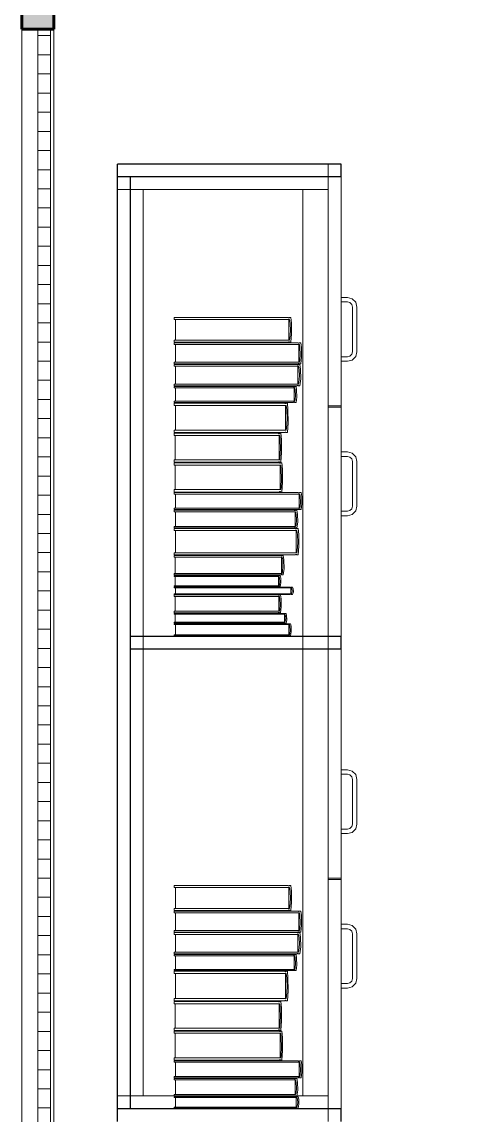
# Model space of a CAD drawing. Header units: inches. Extents: x -19 to 5698, y -728 to 92.
# Drawn here: x 394.27 to 394.958, y 12.649 to 14.362 of the extents above; entities that cross this region are included whole.
import ezdxf

# ---------------------------------------------------------------- set-up
doc = ezdxf.new("R2010")
doc.units = ezdxf.units.IN
doc.header["$MEASUREMENT"] = 0
doc.set_wipeout_variables(frame=1)
doc.linetypes.add('Wipeout_Contour', pattern=[1, 0, -1])
for name, color, linetype in [('02 _ ARQ _ ZON _ Espacio.3D', 7, 'Continuous'), ('Acabado - Muros', 7, 'Continuous'), ('Interior - Mobiliario', 7, 'Continuous')]:
    doc.layers.add(name, color=color, linetype=linetype)

msp = doc.modelspace()

# ---------------------------------------------------------------- linework, layer by layer
at = {"layer": '02 _ ARQ _ ZON _ Espacio.3D', "color": 254, "linetype": 'Continuous', "lineweight": 0, "flags": 128}
msp.add_lwpolyline([(400.07, 7.3509), (400.0701, 8.1), (400.295, 8.1), (400.295, 16.5), (400.0701, 16.5), (400.07, 17.35), (394.17, 17.3498), (394.17, 16.9001), (393.5701, 16.9), (393.57, 16.2999), (393.12, 16.2999), (393.12, 15.4), (394.32, 15.4), (394.3201, 7.7), (396.8257, 7.7), (396.8257, 7.35)], close=True, dxfattribs=at)
at = {"layer": 'Interior - Mobiliario', "color": 175, "linetype": 'Continuous', "lineweight": 13}
for p, q in [((394.44, 14.1188), (394.75, 14.1188)), ((394.44, 12.6588), (394.44, 14.1188)), ((394.75, 14.1188), (394.75, 12.6588)), ((394.46, 14.0988), (394.71, 14.0988)), ((394.71, 14.0988), (394.75, 14.0988)), ((394.78, 13.9298), (394.77, 13.9298)), ((394.77, 13.9298), (394.77, 13.9228)), ((394.7875, 13.9278), (394.78, 13.9298)), ((394.793, 13.9223), (394.7875, 13.9278)), ((394.77, 13.9228), (394.78, 13.9228)), ((394.78, 13.9228), (394.784, 13.9217)), ((394.784, 13.9217), (394.787, 13.9188)), ((394.787, 13.9188), (394.788, 13.9148)), ((394.788, 13.9148), (394.788, 13.8448)), ((394.795, 13.9148), (394.793, 13.9223)), ((394.795, 13.8448), (394.795, 13.9148)), ((394.5087, 13.8954), (394.5087, 13.8985)), ((394.5087, 13.8985), (394.6872, 13.8985)), ((394.6894, 13.8954), (394.5087, 13.8954)), ((394.5105, 13.8628), (394.5105, 13.8954)), ((394.6872, 13.8985), (394.6874, 13.8983)), ((394.6874, 13.8983), (394.6876, 13.8981)), ((394.6876, 13.8981), (394.6879, 13.8979)), ((394.6879, 13.8979), (394.6881, 13.8979)), ((394.6881, 13.8979), (394.6884, 13.8979)), ((394.6884, 13.8979), (394.6887, 13.898)), ((394.6885, 13.8954), (394.6885, 13.8628)), ((394.6887, 13.898), (394.6889, 13.8981)), ((394.6889, 13.8981), (394.6891, 13.8984)), ((394.6891, 13.8984), (394.6892, 13.8985)), ((394.6892, 13.8985), (394.6912, 13.8985)), ((394.6902, 13.8896), (394.6894, 13.8954)), ((394.6912, 13.8985), (394.6922, 13.89)), ((394.6899, 13.8657), (394.6907, 13.8776)), ((394.6907, 13.8776), (394.6902, 13.8896)), ((394.6922, 13.89), (394.6924, 13.8726)), ((394.5087, 13.8596), (394.5087, 13.8628)), ((394.5087, 13.8628), (394.6894, 13.8628)), ((394.6872, 13.8596), (394.5087, 13.8596)), ((394.5087, 13.856), (394.5087, 13.8586)), ((394.5087, 13.8586), (394.7025, 13.8586)), ((394.6873, 13.8598), (394.6872, 13.8596)), ((394.6875, 13.86), (394.6873, 13.8598)), ((394.6878, 13.8602), (394.6875, 13.86)), ((394.6881, 13.8603), (394.6878, 13.8602)), ((394.6883, 13.8603), (394.6881, 13.8603)), ((394.6886, 13.8602), (394.6883, 13.8603)), ((394.6889, 13.8601), (394.6886, 13.8602)), ((394.6891, 13.8599), (394.6889, 13.8601)), ((394.6892, 13.8596), (394.6891, 13.8599)), ((394.6912, 13.8596), (394.6892, 13.8596)), ((394.6894, 13.8628), (394.6899, 13.8657)), ((394.6924, 13.8726), (394.6912, 13.8596)), ((394.7025, 13.8586), (394.7026, 13.8585)), ((394.7026, 13.8585), (394.7029, 13.8583)), ((394.7029, 13.8583), (394.7032, 13.8582)), ((394.7032, 13.8582), (394.7034, 13.8581)), ((394.7034, 13.8581), (394.7037, 13.8581)), ((394.7037, 13.8581), (394.704, 13.8582)), ((394.704, 13.8582), (394.7043, 13.8583)), ((394.7043, 13.8583), (394.7045, 13.8585)), ((394.7045, 13.8585), (394.7047, 13.8586)), ((394.7047, 13.8586), (394.7068, 13.8586)), ((394.7068, 13.8586), (394.7079, 13.8514)), ((394.7048, 13.856), (394.5087, 13.856)), ((394.5107, 13.8284), (394.5107, 13.856)), ((394.7038, 13.856), (394.7038, 13.8284)), ((394.7057, 13.8511), (394.7048, 13.856)), ((394.7054, 13.8309), (394.7062, 13.841)), ((394.7062, 13.841), (394.7057, 13.8511)), ((394.7079, 13.8514), (394.7081, 13.8367)), ((394.787, 13.8408), (394.784, 13.8379)), ((394.788, 13.8448), (394.787, 13.8408)), ((394.793, 13.8373), (394.795, 13.8448)), ((394.5087, 13.8258), (394.5087, 13.8284)), ((394.5087, 13.8284), (394.7048, 13.8284)), ((394.7025, 13.8258), (394.5087, 13.8258)), ((394.5087, 13.8221), (394.5087, 13.8248)), ((394.5087, 13.8248), (394.7012, 13.8248)), ((394.7012, 13.8248), (394.7013, 13.8246)), ((394.7013, 13.8246), (394.7016, 13.8244)), ((394.7016, 13.8244), (394.7019, 13.8243)), ((394.7019, 13.8243), (394.7022, 13.8242)), ((394.7022, 13.8242), (394.7024, 13.8242)), ((394.7024, 13.8242), (394.7027, 13.8243)), ((394.7026, 13.8259), (394.7025, 13.8258)), ((394.7028, 13.8261), (394.7026, 13.8259)), ((394.7027, 13.8243), (394.703, 13.8244)), ((394.7031, 13.8262), (394.7028, 13.8261)), ((394.703, 13.8244), (394.7032, 13.8247)), ((394.7034, 13.8263), (394.7031, 13.8262)), ((394.7032, 13.8247), (394.7034, 13.8248)), ((394.7037, 13.8263), (394.7034, 13.8263)), ((394.7034, 13.8248), (394.7055, 13.8248)), ((394.704, 13.8263), (394.7037, 13.8263)), ((394.7042, 13.8261), (394.704, 13.8263)), ((394.7045, 13.826), (394.7042, 13.8261)), ((394.7047, 13.8258), (394.7045, 13.826)), ((394.7068, 13.8258), (394.7047, 13.8258)), ((394.7048, 13.8284), (394.7054, 13.8309)), ((394.7055, 13.8248), (394.7066, 13.8175)), ((394.7081, 13.8367), (394.7068, 13.8258)), ((394.78, 13.8368), (394.77, 13.8368)), ((394.77, 13.8368), (394.77, 13.8298)), ((394.77, 13.8298), (394.78, 13.8298)), ((394.784, 13.8379), (394.78, 13.8368)), ((394.78, 13.8298), (394.7875, 13.8318)), ((394.7875, 13.8318), (394.793, 13.8373)), ((394.7035, 13.8221), (394.5087, 13.8221)), ((394.5107, 13.7941), (394.5107, 13.8221)), ((394.7025, 13.8221), (394.7025, 13.7941)), ((394.7044, 13.8171), (394.7035, 13.8221)), ((394.7041, 13.7966), (394.7049, 13.8068)), ((394.7049, 13.8068), (394.7044, 13.8171)), ((394.7066, 13.8175), (394.7068, 13.8025)), ((394.5087, 13.7914), (394.5087, 13.7941)), ((394.5087, 13.7941), (394.7035, 13.7941)), ((394.7012, 13.7914), (394.5087, 13.7914)), ((394.5087, 13.7884), (394.5087, 13.7904)), ((394.5087, 13.7904), (394.6953, 13.7904)), ((394.6975, 13.7884), (394.5087, 13.7884)), ((394.5106, 13.7673), (394.5106, 13.7884)), ((394.6953, 13.7904), (394.6954, 13.7903)), ((394.6954, 13.7903), (394.6957, 13.7901)), ((394.6957, 13.7901), (394.6959, 13.79)), ((394.6959, 13.79), (394.6962, 13.79)), ((394.6962, 13.79), (394.6965, 13.79)), ((394.6965, 13.79), (394.6968, 13.79)), ((394.6966, 13.7884), (394.6966, 13.7673)), ((394.6968, 13.79), (394.697, 13.7901)), ((394.697, 13.7901), (394.6973, 13.7903)), ((394.6973, 13.7903), (394.6974, 13.7904)), ((394.6974, 13.7904), (394.6995, 13.7904)), ((394.6984, 13.7846), (394.6975, 13.7884)), ((394.6995, 13.7904), (394.7005, 13.7849)), ((394.7013, 13.7915), (394.7012, 13.7914)), ((394.7015, 13.7917), (394.7013, 13.7915)), ((394.7018, 13.7919), (394.7015, 13.7917)), ((394.7021, 13.7919), (394.7018, 13.7919)), ((394.7024, 13.7919), (394.7021, 13.7919)), ((394.7027, 13.7919), (394.7024, 13.7919)), ((394.7029, 13.7918), (394.7027, 13.7919)), ((394.7032, 13.7916), (394.7029, 13.7918)), ((394.7034, 13.7914), (394.7032, 13.7916)), ((394.7055, 13.7914), (394.7034, 13.7914)), ((394.7035, 13.7941), (394.7041, 13.7966)), ((394.7068, 13.8025), (394.7055, 13.7914)), ((394.6981, 13.7692), (394.6989, 13.7769)), ((394.6989, 13.7769), (394.6984, 13.7846)), ((394.7007, 13.7737), (394.6995, 13.7653)), ((394.7005, 13.7849), (394.7007, 13.7737)), ((394.5087, 13.7653), (394.5087, 13.7673)), ((394.5087, 13.7673), (394.6975, 13.7673)), ((394.6953, 13.7653), (394.5087, 13.7653)), ((394.5087, 13.7606), (394.5087, 13.7643)), ((394.5087, 13.7643), (394.682, 13.7643)), ((394.6841, 13.7606), (394.5087, 13.7606)), ((394.5105, 13.7217), (394.5105, 13.7606)), ((394.682, 13.7643), (394.6821, 13.7641)), ((394.6821, 13.7641), (394.6824, 13.7638)), ((394.6824, 13.7638), (394.6826, 13.7636)), ((394.6826, 13.7636), (394.6829, 13.7636)), ((394.6829, 13.7636), (394.6831, 13.7636)), ((394.6831, 13.7636), (394.6834, 13.7637)), ((394.6832, 13.7606), (394.6832, 13.7217)), ((394.6834, 13.7637), (394.6836, 13.7639)), ((394.6836, 13.7639), (394.6839, 13.7641)), ((394.6839, 13.7641), (394.684, 13.7643)), ((394.684, 13.7643), (394.6859, 13.7643)), ((394.6849, 13.7537), (394.6841, 13.7606)), ((394.6859, 13.7643), (394.6869, 13.7542)), ((394.6869, 13.7542), (394.6871, 13.7335)), ((394.6954, 13.7654), (394.6953, 13.7653)), ((394.6956, 13.7656), (394.6954, 13.7654)), ((394.6959, 13.7657), (394.6956, 13.7656)), ((394.6961, 13.7657), (394.6959, 13.7657)), ((394.6964, 13.7657), (394.6961, 13.7657)), ((394.6967, 13.7657), (394.6964, 13.7657)), ((394.697, 13.7656), (394.6967, 13.7657)), ((394.6972, 13.7655), (394.697, 13.7656)), ((394.6974, 13.7653), (394.6972, 13.7655)), ((394.6995, 13.7653), (394.6974, 13.7653)), ((394.6975, 13.7673), (394.6981, 13.7692)), ((394.77, 13.7598), (394.75, 13.7598)), ((394.77, 13.7578), (394.75, 13.7578)), ((394.6846, 13.7252), (394.6854, 13.7394)), ((394.6854, 13.7394), (394.6849, 13.7537)), ((394.5087, 13.718), (394.5087, 13.7217)), ((394.5087, 13.7217), (394.6841, 13.7217)), ((394.6841, 13.7217), (394.6846, 13.7252)), ((394.6871, 13.7335), (394.6859, 13.718)), ((394.682, 13.718), (394.5087, 13.718)), ((394.5087, 13.7134), (394.5087, 13.717)), ((394.5087, 13.717), (394.672, 13.717)), ((394.6739, 13.7134), (394.5087, 13.7134)), ((394.5104, 13.6754), (394.5104, 13.7134)), ((394.672, 13.717), (394.6721, 13.7168)), ((394.6721, 13.7168), (394.6723, 13.7165)), ((394.6723, 13.7165), (394.6725, 13.7163)), ((394.6725, 13.7163), (394.6728, 13.7163)), ((394.6728, 13.7163), (394.673, 13.7163)), ((394.673, 13.7163), (394.6733, 13.7164)), ((394.6731, 13.7134), (394.6731, 13.6754)), ((394.6733, 13.7164), (394.6735, 13.7166)), ((394.6735, 13.7166), (394.6737, 13.7168)), ((394.6737, 13.7168), (394.6738, 13.717)), ((394.6738, 13.717), (394.6756, 13.717)), ((394.6747, 13.7066), (394.6739, 13.7134)), ((394.6751, 13.6927), (394.6747, 13.7066)), ((394.6756, 13.717), (394.6765, 13.7071)), ((394.6765, 13.7071), (394.6767, 13.6868)), ((394.6821, 13.7182), (394.682, 13.718)), ((394.6823, 13.7185), (394.6821, 13.7182)), ((394.6826, 13.7187), (394.6823, 13.7185)), ((394.6828, 13.7188), (394.6826, 13.7187)), ((394.6831, 13.7188), (394.6828, 13.7188)), ((394.6833, 13.7187), (394.6831, 13.7188)), ((394.6836, 13.7185), (394.6833, 13.7187)), ((394.6838, 13.7183), (394.6836, 13.7185)), ((394.684, 13.718), (394.6838, 13.7183)), ((394.6859, 13.718), (394.684, 13.718)), ((394.6744, 13.6788), (394.6751, 13.6927)), ((394.6767, 13.6868), (394.6756, 13.6717)), ((394.77, 13.6878), (394.78, 13.6878)), ((394.77, 13.6808), (394.77, 13.6878)), ((394.78, 13.6878), (394.7875, 13.6858)), ((394.7875, 13.6858), (394.793, 13.6803)), ((394.5087, 13.6717), (394.5087, 13.6754)), ((394.5087, 13.6754), (394.6739, 13.6754)), ((394.672, 13.6717), (394.5087, 13.6717)), ((394.5087, 13.6671), (394.5087, 13.6707)), ((394.5087, 13.6707), (394.6735, 13.6707)), ((394.6723, 13.6722), (394.672, 13.6719)), ((394.672, 13.6719), (394.672, 13.6717)), ((394.6725, 13.6724), (394.6723, 13.6722)), ((394.6727, 13.6725), (394.6725, 13.6724)), ((394.673, 13.6725), (394.6727, 13.6725)), ((394.6732, 13.6724), (394.673, 13.6725)), ((394.6734, 13.6722), (394.6732, 13.6724)), ((394.6737, 13.672), (394.6734, 13.6722)), ((394.6735, 13.6707), (394.6736, 13.6705)), ((394.6736, 13.6705), (394.6738, 13.6702)), ((394.6738, 13.6717), (394.6737, 13.672)), ((394.6756, 13.6717), (394.6738, 13.6717)), ((394.6738, 13.6702), (394.6741, 13.6701)), ((394.6739, 13.6754), (394.6744, 13.6788)), ((394.6741, 13.6701), (394.6743, 13.67)), ((394.6743, 13.67), (394.6746, 13.67)), ((394.6746, 13.67), (394.6748, 13.6701)), ((394.6748, 13.6701), (394.675, 13.6703)), ((394.675, 13.6703), (394.6753, 13.6706)), ((394.6753, 13.6706), (394.6754, 13.6707)), ((394.6754, 13.6707), (394.6772, 13.6707)), ((394.6772, 13.6707), (394.6781, 13.6607)), ((394.78, 13.6808), (394.77, 13.6808)), ((394.784, 13.6797), (394.78, 13.6808)), ((394.787, 13.6768), (394.784, 13.6797)), ((394.788, 13.6728), (394.787, 13.6768)), ((394.788, 13.6028), (394.788, 13.6728)), ((394.793, 13.6803), (394.795, 13.6728)), ((394.795, 13.6728), (394.795, 13.6028)), ((394.6755, 13.6671), (394.5087, 13.6671)), ((394.5104, 13.6287), (394.5104, 13.6671)), ((394.6747, 13.6671), (394.6747, 13.6287)), ((394.6763, 13.6602), (394.6755, 13.6671)), ((394.6767, 13.6462), (394.6763, 13.6602)), ((394.6781, 13.6607), (394.6783, 13.6403)), ((394.676, 13.6321), (394.6767, 13.6462)), ((394.6783, 13.6403), (394.6772, 13.625)), ((394.5087, 13.625), (394.5087, 13.6287)), ((394.5087, 13.6287), (394.6755, 13.6287)), ((394.6735, 13.625), (394.5087, 13.625)), ((394.5087, 13.6219), (394.5087, 13.624)), ((394.5087, 13.624), (394.7029, 13.624)), ((394.7053, 13.6219), (394.5087, 13.6219)), ((394.5107, 13.5996), (394.5107, 13.6219)), ((394.6736, 13.6252), (394.6735, 13.625)), ((394.6738, 13.6255), (394.6736, 13.6252)), ((394.674, 13.6257), (394.6738, 13.6255)), ((394.6743, 13.6258), (394.674, 13.6257)), ((394.6745, 13.6258), (394.6743, 13.6258)), ((394.6748, 13.6257), (394.6745, 13.6258)), ((394.675, 13.6255), (394.6748, 13.6257)), ((394.6752, 13.6253), (394.675, 13.6255)), ((394.6754, 13.625), (394.6752, 13.6253)), ((394.6772, 13.625), (394.6754, 13.625)), ((394.6755, 13.6287), (394.676, 13.6321)), ((394.7029, 13.624), (394.7031, 13.6239)), ((394.7031, 13.6239), (394.7033, 13.6237)), ((394.7033, 13.6237), (394.7036, 13.6236)), ((394.7036, 13.6236), (394.7039, 13.6236)), ((394.7039, 13.6236), (394.7042, 13.6236)), ((394.7042, 13.6236), (394.7045, 13.6236)), ((394.7043, 13.6219), (394.7043, 13.5996)), ((394.7045, 13.6236), (394.7047, 13.6237)), ((394.7047, 13.6237), (394.705, 13.6239)), ((394.705, 13.6239), (394.7051, 13.624)), ((394.7051, 13.624), (394.7073, 13.624)), ((394.7062, 13.6179), (394.7053, 13.6219)), ((394.7067, 13.6097), (394.7062, 13.6179)), ((394.7073, 13.624), (394.7084, 13.6182)), ((394.7084, 13.6182), (394.7086, 13.6063)), ((394.5087, 13.5974), (394.5087, 13.5996)), ((394.5087, 13.5996), (394.7053, 13.5996)), ((394.7053, 13.5996), (394.7059, 13.6016)), ((394.7059, 13.6016), (394.7067, 13.6097)), ((394.7086, 13.6063), (394.7073, 13.5974)), ((394.787, 13.5988), (394.788, 13.6028)), ((394.795, 13.6028), (394.793, 13.5953)), ((394.7029, 13.5974), (394.5087, 13.5974)), ((394.5087, 13.5942), (394.5087, 13.5964)), ((394.5087, 13.5964), (394.6966, 13.5964)), ((394.6989, 13.5942), (394.5087, 13.5942)), ((394.5106, 13.571), (394.5106, 13.5942)), ((394.6966, 13.5964), (394.6968, 13.5963)), ((394.6968, 13.5963), (394.697, 13.5961)), ((394.697, 13.5961), (394.6973, 13.596)), ((394.6973, 13.596), (394.6976, 13.596)), ((394.6976, 13.596), (394.6979, 13.596)), ((394.6979, 13.596), (394.6981, 13.596)), ((394.698, 13.5942), (394.698, 13.571)), ((394.6981, 13.596), (394.6984, 13.5962)), ((394.6984, 13.5962), (394.6987, 13.5963)), ((394.6987, 13.5963), (394.6988, 13.5964)), ((394.6988, 13.5964), (394.7009, 13.5964)), ((394.6998, 13.5901), (394.6989, 13.5942)), ((394.7003, 13.5816), (394.6998, 13.5901)), ((394.7009, 13.5964), (394.7019, 13.5904)), ((394.7019, 13.5904), (394.7021, 13.578)), ((394.703, 13.5975), (394.7029, 13.5974)), ((394.7033, 13.5977), (394.703, 13.5975)), ((394.7035, 13.5978), (394.7033, 13.5977)), ((394.7038, 13.5979), (394.7035, 13.5978)), ((394.7041, 13.5979), (394.7038, 13.5979)), ((394.7044, 13.5978), (394.7041, 13.5979)), ((394.7047, 13.5977), (394.7044, 13.5978)), ((394.7049, 13.5976), (394.7047, 13.5977)), ((394.7051, 13.5974), (394.7049, 13.5976)), ((394.7073, 13.5974), (394.7051, 13.5974)), ((394.77, 13.5948), (394.78, 13.5948)), ((394.77, 13.5878), (394.77, 13.5948)), ((394.78, 13.5878), (394.77, 13.5878)), ((394.78, 13.5948), (394.784, 13.5959)), ((394.7875, 13.5898), (394.78, 13.5878)), ((394.784, 13.5959), (394.787, 13.5988)), ((394.793, 13.5953), (394.7875, 13.5898)), ((394.5087, 13.5688), (394.5087, 13.571)), ((394.5087, 13.571), (394.6989, 13.571)), ((394.6966, 13.5688), (394.5087, 13.5688)), ((394.5087, 13.5645), (394.5087, 13.5678)), ((394.5087, 13.5678), (394.6984, 13.5678)), ((394.6967, 13.5689), (394.6966, 13.5688)), ((394.697, 13.569), (394.6967, 13.5689)), ((394.6972, 13.5692), (394.697, 13.569)), ((394.6975, 13.5692), (394.6972, 13.5692)), ((394.6978, 13.5692), (394.6975, 13.5692)), ((394.6981, 13.5692), (394.6978, 13.5692)), ((394.6984, 13.5691), (394.6981, 13.5692)), ((394.6986, 13.5689), (394.6984, 13.5691)), ((394.6984, 13.5678), (394.6986, 13.5675)), ((394.6988, 13.5688), (394.6986, 13.5689)), ((394.6986, 13.5675), (394.6988, 13.5673)), ((394.7009, 13.5688), (394.6988, 13.5688)), ((394.6988, 13.5673), (394.6991, 13.5672)), ((394.6989, 13.571), (394.6995, 13.5731)), ((394.6991, 13.5672), (394.6994, 13.5671)), ((394.6994, 13.5671), (394.6997, 13.5671)), ((394.6995, 13.5731), (394.7003, 13.5816)), ((394.6997, 13.5671), (394.7, 13.5672)), ((394.7, 13.5672), (394.7002, 13.5674)), ((394.7002, 13.5674), (394.7005, 13.5676)), ((394.7005, 13.5676), (394.7006, 13.5678)), ((394.7006, 13.5678), (394.7027, 13.5678)), ((394.7021, 13.578), (394.7009, 13.5688)), ((394.7027, 13.5678), (394.7038, 13.5587)), ((394.7008, 13.5645), (394.5087, 13.5645)), ((394.5106, 13.5299), (394.5106, 13.5645)), ((394.6998, 13.5645), (394.6998, 13.5299)), ((394.7016, 13.5583), (394.7008, 13.5645)), ((394.7021, 13.5457), (394.7016, 13.5583)), ((394.7038, 13.5587), (394.704, 13.5403)), ((394.7008, 13.5299), (394.7013, 13.533)), ((394.7013, 13.533), (394.7021, 13.5457)), ((394.704, 13.5403), (394.7027, 13.5266)), ((394.5087, 13.5266), (394.5087, 13.5299)), ((394.5087, 13.5299), (394.7008, 13.5299)), ((394.6984, 13.5266), (394.5087, 13.5266)), ((394.5087, 13.5232), (394.5087, 13.5256)), ((394.5087, 13.5256), (394.6758, 13.5256)), ((394.6779, 13.5232), (394.5087, 13.5232)), ((394.5104, 13.4976), (394.5104, 13.5232)), ((394.6758, 13.5256), (394.676, 13.5255)), ((394.676, 13.5255), (394.6762, 13.5253)), ((394.6762, 13.5253), (394.6764, 13.5252)), ((394.6764, 13.5252), (394.6767, 13.5251)), ((394.6767, 13.5251), (394.6769, 13.5251)), ((394.6769, 13.5251), (394.6772, 13.5252)), ((394.677, 13.5232), (394.677, 13.4976)), ((394.6772, 13.5252), (394.6774, 13.5253)), ((394.6774, 13.5253), (394.6776, 13.5255)), ((394.6776, 13.5255), (394.6777, 13.5256)), ((394.6777, 13.5256), (394.6796, 13.5256)), ((394.6787, 13.5186), (394.6779, 13.5232)), ((394.6791, 13.5092), (394.6787, 13.5186)), ((394.6796, 13.5256), (394.6805, 13.5189)), ((394.6805, 13.5189), (394.6807, 13.5053)), ((394.6985, 13.5268), (394.6984, 13.5266)), ((394.6988, 13.527), (394.6985, 13.5268)), ((394.6991, 13.5272), (394.6988, 13.527)), ((394.6993, 13.5273), (394.6991, 13.5272)), ((394.6996, 13.5273), (394.6993, 13.5273)), ((394.6999, 13.5272), (394.6996, 13.5273)), ((394.7002, 13.5271), (394.6999, 13.5272)), ((394.7004, 13.5269), (394.7002, 13.5271)), ((394.7006, 13.5266), (394.7004, 13.5269)), ((394.7027, 13.5266), (394.7006, 13.5266)), ((394.5087, 13.4951), (394.5087, 13.4976)), ((394.5087, 13.4976), (394.6779, 13.4976)), ((394.6779, 13.4976), (394.6784, 13.4999)), ((394.6784, 13.4999), (394.6791, 13.5092)), ((394.6807, 13.5053), (394.6796, 13.4951)), ((394.6758, 13.4951), (394.5087, 13.4951)), ((394.5087, 13.4927), (394.5087, 13.4941)), ((394.5087, 13.4941), (394.6711, 13.4941)), ((394.6731, 13.4927), (394.5087, 13.4927)), ((394.5104, 13.4782), (394.5104, 13.4927)), ((394.6711, 13.4941), (394.6712, 13.494)), ((394.6712, 13.494), (394.6714, 13.4939)), ((394.6714, 13.4939), (394.6717, 13.4939)), ((394.6717, 13.4939), (394.6719, 13.4938)), ((394.6719, 13.4938), (394.6721, 13.4938)), ((394.6721, 13.4938), (394.6724, 13.4939)), ((394.6722, 13.4927), (394.6722, 13.4782)), ((394.6724, 13.4939), (394.6726, 13.4939)), ((394.6726, 13.4939), (394.6728, 13.4941)), ((394.6728, 13.4941), (394.6729, 13.4941)), ((394.6729, 13.4941), (394.6747, 13.4941)), ((394.6738, 13.4901), (394.6731, 13.4927)), ((394.6735, 13.4795), (394.6742, 13.4848)), ((394.6742, 13.4848), (394.6738, 13.4901)), ((394.6747, 13.4941), (394.6756, 13.4903)), ((394.6758, 13.4826), (394.6747, 13.4768)), ((394.6756, 13.4903), (394.6758, 13.4826)), ((394.6759, 13.4952), (394.6758, 13.4951)), ((394.6761, 13.4954), (394.6759, 13.4952)), ((394.6764, 13.4956), (394.6761, 13.4954)), ((394.6766, 13.4956), (394.6764, 13.4956)), ((394.6769, 13.4956), (394.6766, 13.4956)), ((394.6771, 13.4956), (394.6769, 13.4956)), ((394.6774, 13.4955), (394.6771, 13.4956)), ((394.6776, 13.4953), (394.6774, 13.4955)), ((394.6777, 13.4951), (394.6776, 13.4953)), ((394.6796, 13.4951), (394.6777, 13.4951)), ((394.5087, 13.4768), (394.5087, 13.4782)), ((394.5087, 13.4782), (394.6731, 13.4782)), ((394.6711, 13.4768), (394.5087, 13.4768)), ((394.5087, 13.4749), (394.5087, 13.4758)), ((394.5087, 13.4758), (394.69, 13.4758)), ((394.6922, 13.4749), (394.5087, 13.4749)), ((394.5087, 13.4647), (394.5087, 13.4656)), ((394.5087, 13.4656), (394.6922, 13.4656)), ((394.69, 13.4647), (394.5087, 13.4647)), ((394.5087, 13.4615), (394.5087, 13.4637)), ((394.5087, 13.4637), (394.6715, 13.4637)), ((394.5105, 13.4656), (394.5105, 13.4749)), ((394.6712, 13.4768), (394.6711, 13.4768)), ((394.6714, 13.4769), (394.6712, 13.4768)), ((394.6716, 13.477), (394.6714, 13.4769)), ((394.6715, 13.4637), (394.6717, 13.4636)), ((394.6718, 13.477), (394.6716, 13.477)), ((394.6717, 13.4636), (394.6719, 13.4634)), ((394.6721, 13.4771), (394.6718, 13.477)), ((394.6719, 13.4634), (394.6721, 13.4633)), ((394.6723, 13.477), (394.6721, 13.4771)), ((394.6721, 13.4633), (394.6723, 13.4633)), ((394.6726, 13.477), (394.6723, 13.477)), ((394.6723, 13.4633), (394.6726, 13.4633)), ((394.6728, 13.4769), (394.6726, 13.477)), ((394.6726, 13.4633), (394.6728, 13.4634)), ((394.6729, 13.4768), (394.6728, 13.4769)), ((394.6728, 13.4634), (394.6731, 13.4635)), ((394.6747, 13.4768), (394.6729, 13.4768)), ((394.6731, 13.4782), (394.6735, 13.4795)), ((394.6731, 13.4635), (394.6733, 13.4636)), ((394.6733, 13.4636), (394.6734, 13.4637)), ((394.6734, 13.4637), (394.6752, 13.4637)), ((394.6752, 13.4637), (394.6761, 13.4576)), ((394.69, 13.4758), (394.6902, 13.4757)), ((394.6901, 13.4648), (394.69, 13.4647)), ((394.6904, 13.4649), (394.6901, 13.4648)), ((394.6902, 13.4757), (394.6904, 13.4756)), ((394.6904, 13.4756), (394.6907, 13.4756)), ((394.6906, 13.4649), (394.6904, 13.4649)), ((394.6909, 13.4649), (394.6906, 13.4649)), ((394.6907, 13.4756), (394.6909, 13.4756)), ((394.6909, 13.4756), (394.6912, 13.4756)), ((394.6912, 13.4649), (394.6909, 13.4649)), ((394.6912, 13.4756), (394.6915, 13.4756)), ((394.6914, 13.4649), (394.6912, 13.4649)), ((394.6913, 13.4749), (394.6913, 13.4656)), ((394.6917, 13.4649), (394.6914, 13.4649)), ((394.6915, 13.4756), (394.6917, 13.4757)), ((394.6917, 13.4757), (394.692, 13.4757)), ((394.6919, 13.4648), (394.6917, 13.4649)), ((394.6921, 13.4647), (394.6919, 13.4648)), ((394.692, 13.4757), (394.6921, 13.4758)), ((394.6921, 13.4758), (394.6941, 13.4758)), ((394.6941, 13.4647), (394.6921, 13.4647)), ((394.6931, 13.4732), (394.6922, 13.4749)), ((394.6922, 13.4656), (394.6928, 13.4665)), ((394.6928, 13.4665), (394.6936, 13.4698)), ((394.6936, 13.4698), (394.6931, 13.4732)), ((394.6941, 13.4758), (394.6951, 13.4733)), ((394.6953, 13.4684), (394.6941, 13.4647)), ((394.6951, 13.4733), (394.6953, 13.4684)), ((394.6735, 13.4615), (394.5087, 13.4615)), ((394.5104, 13.4381), (394.5104, 13.4615)), ((394.6727, 13.4615), (394.6727, 13.4381)), ((394.6743, 13.4573), (394.6735, 13.4615)), ((394.674, 13.4402), (394.6747, 13.4488)), ((394.6747, 13.4488), (394.6743, 13.4573)), ((394.6761, 13.4576), (394.6763, 13.4452)), ((394.5087, 13.4359), (394.5087, 13.4381)), ((394.5087, 13.4381), (394.6735, 13.4381)), ((394.6715, 13.4359), (394.5087, 13.4359)), ((394.5087, 13.4337), (394.5087, 13.4349)), ((394.5087, 13.4349), (394.68, 13.4349)), ((394.6821, 13.4337), (394.5087, 13.4337)), ((394.5104, 13.421), (394.5104, 13.4337)), ((394.6716, 13.436), (394.6715, 13.4359)), ((394.6718, 13.4361), (394.6716, 13.436)), ((394.6721, 13.4363), (394.6718, 13.4361)), ((394.6723, 13.4363), (394.6721, 13.4363)), ((394.6725, 13.4363), (394.6723, 13.4363)), ((394.6728, 13.4363), (394.6725, 13.4363)), ((394.673, 13.4362), (394.6728, 13.4363)), ((394.6732, 13.436), (394.673, 13.4362)), ((394.6734, 13.4359), (394.6732, 13.436)), ((394.6752, 13.4359), (394.6734, 13.4359)), ((394.6735, 13.4381), (394.674, 13.4402)), ((394.6763, 13.4452), (394.6752, 13.4359)), ((394.68, 13.4349), (394.6802, 13.4348)), ((394.6802, 13.4348), (394.6804, 13.4347)), ((394.6804, 13.4347), (394.6806, 13.4346)), ((394.6806, 13.4346), (394.6809, 13.4346)), ((394.6809, 13.4346), (394.6811, 13.4346)), ((394.6811, 13.4346), (394.6814, 13.4347)), ((394.6812, 13.4337), (394.6812, 13.421)), ((394.6814, 13.4347), (394.6816, 13.4347)), ((394.6816, 13.4347), (394.6819, 13.4348)), ((394.6819, 13.4348), (394.682, 13.4349)), ((394.682, 13.4349), (394.6839, 13.4349)), ((394.6829, 13.4314), (394.6821, 13.4337)), ((394.6834, 13.4267), (394.6829, 13.4314)), ((394.6839, 13.4349), (394.6848, 13.4316)), ((394.6848, 13.4316), (394.685, 13.4248)), ((394.5087, 13.4197), (394.5087, 13.421)), ((394.5087, 13.421), (394.6821, 13.421)), ((394.68, 13.4197), (394.5087, 13.4197)), ((394.5087, 13.4172), (394.5087, 13.4187)), ((394.5087, 13.4187), (394.6869, 13.4187)), ((394.6891, 13.4172), (394.5087, 13.4172)), ((394.6801, 13.4198), (394.68, 13.4197)), ((394.6803, 13.4199), (394.6801, 13.4198)), ((394.6806, 13.42), (394.6803, 13.4199)), ((394.6808, 13.42), (394.6806, 13.42)), ((394.6811, 13.42), (394.6808, 13.42)), ((394.6813, 13.42), (394.6811, 13.42)), ((394.6816, 13.4199), (394.6813, 13.42)), ((394.6818, 13.4198), (394.6816, 13.4199)), ((394.682, 13.4197), (394.6818, 13.4198)), ((394.6839, 13.4197), (394.682, 13.4197)), ((394.6821, 13.421), (394.6826, 13.4221)), ((394.6826, 13.4221), (394.6834, 13.4267)), ((394.685, 13.4248), (394.6839, 13.4197)), ((394.6869, 13.4187), (394.687, 13.4186)), ((394.687, 13.4186), (394.6873, 13.4185)), ((394.6873, 13.4185), (394.6875, 13.4185)), ((394.6875, 13.4185), (394.6878, 13.4184)), ((394.6878, 13.4184), (394.688, 13.4184)), ((394.688, 13.4184), (394.6883, 13.4185)), ((394.6883, 13.4185), (394.6886, 13.4186)), ((394.6886, 13.4186), (394.6888, 13.4187)), ((394.6888, 13.4187), (394.6889, 13.4187)), ((394.6889, 13.4187), (394.6909, 13.4187)), ((394.6899, 13.4144), (394.6891, 13.4172)), ((394.6904, 13.4086), (394.6899, 13.4144)), ((394.6909, 13.4187), (394.6919, 13.4146)), ((394.78, 13.1898), (394.77, 13.1898)), ((394.77, 13.1898), (394.77, 13.1828)), ((394.7875, 13.1878), (394.78, 13.1898)), ((394.77, 13.1828), (394.78, 13.1828)), ((394.78, 13.1828), (394.784, 13.1817)), ((394.784, 13.1817), (394.787, 13.1788)), ((394.787, 13.1788), (394.788, 13.1748)), ((394.793, 13.1823), (394.7875, 13.1878)), ((394.788, 13.1748), (394.788, 13.1048)), ((394.795, 13.1748), (394.793, 13.1823)), ((394.795, 13.1048), (394.795, 13.1748)), ((394.788, 13.1048), (394.787, 13.1008)), ((394.793, 13.0973), (394.795, 13.1048)), ((394.78, 13.0968), (394.77, 13.0968)), ((394.77, 13.0968), (394.77, 13.0898)), ((394.77, 13.0898), (394.78, 13.0898)), ((394.784, 13.0979), (394.78, 13.0968)), ((394.78, 13.0898), (394.7875, 13.0918)), ((394.787, 13.1008), (394.784, 13.0979)), ((394.7875, 13.0918), (394.793, 13.0973)), ((394.77, 13.0198), (394.75, 13.0198)), ((394.77, 13.0178), (394.75, 13.0178)), ((394.5087, 13.0053), (394.5087, 13.0084)), ((394.5087, 13.0084), (394.6872, 13.0084)), ((394.6894, 13.0053), (394.5087, 13.0053)), ((394.5105, 12.9727), (394.5105, 13.0053)), ((394.6872, 13.0084), (394.6874, 13.0082)), ((394.6874, 13.0082), (394.6876, 13.008)), ((394.6876, 13.008), (394.6879, 13.0078)), ((394.6879, 13.0078), (394.6881, 13.0078)), ((394.6881, 13.0078), (394.6884, 13.0078)), ((394.6884, 13.0078), (394.6887, 13.0079)), ((394.6885, 13.0053), (394.6885, 12.9727)), ((394.6887, 13.0079), (394.6889, 13.008)), ((394.6889, 13.008), (394.6891, 13.0083)), ((394.6891, 13.0083), (394.6892, 13.0084)), ((394.6892, 13.0084), (394.6912, 13.0084)), ((394.6902, 12.9995), (394.6894, 13.0053)), ((394.6912, 13.0084), (394.6922, 12.9999)), ((394.6899, 12.9756), (394.6907, 12.9875)), ((394.6907, 12.9875), (394.6902, 12.9995)), ((394.6922, 12.9999), (394.6924, 12.9825)), ((394.5087, 12.9695), (394.5087, 12.9727)), ((394.5087, 12.9727), (394.6894, 12.9727)), ((394.6872, 12.9695), (394.5087, 12.9695)), ((394.5087, 12.9659), (394.5087, 12.9685)), ((394.5087, 12.9685), (394.7025, 12.9685)), ((394.7048, 12.9659), (394.5087, 12.9659)), ((394.5107, 12.9383), (394.5107, 12.9659)), ((394.6873, 12.9697), (394.6872, 12.9695)), ((394.6875, 12.9699), (394.6873, 12.9697)), ((394.6878, 12.9701), (394.6875, 12.9699)), ((394.6881, 12.9702), (394.6878, 12.9701)), ((394.6883, 12.9702), (394.6881, 12.9702)), ((394.6886, 12.9701), (394.6883, 12.9702)), ((394.6889, 12.97), (394.6886, 12.9701)), ((394.6891, 12.9698), (394.6889, 12.97)), ((394.6892, 12.9695), (394.6891, 12.9698)), ((394.6912, 12.9695), (394.6892, 12.9695)), ((394.6894, 12.9727), (394.6899, 12.9756)), ((394.6924, 12.9825), (394.6912, 12.9695)), ((394.7025, 12.9685), (394.7026, 12.9684)), ((394.7026, 12.9684), (394.7029, 12.9682)), ((394.7029, 12.9682), (394.7032, 12.9681)), ((394.7032, 12.9681), (394.7034, 12.968)), ((394.7034, 12.968), (394.7037, 12.968)), ((394.7037, 12.968), (394.704, 12.9681)), ((394.7038, 12.9659), (394.7038, 12.9383)), ((394.704, 12.9681), (394.7043, 12.9682)), ((394.7043, 12.9682), (394.7045, 12.9684)), ((394.7045, 12.9684), (394.7047, 12.9685)), ((394.7047, 12.9685), (394.7068, 12.9685)), ((394.7057, 12.961), (394.7048, 12.9659)), ((394.7068, 12.9685), (394.7079, 12.9613)), ((394.7054, 12.9408), (394.7062, 12.9509)), ((394.7062, 12.9509), (394.7057, 12.961)), ((394.7079, 12.9613), (394.7081, 12.9466)), ((394.5087, 12.9357), (394.5087, 12.9383)), ((394.5087, 12.9383), (394.7048, 12.9383)), ((394.7025, 12.9357), (394.5087, 12.9357)), ((394.5087, 12.932), (394.5087, 12.9347)), ((394.5087, 12.9347), (394.7012, 12.9347)), ((394.7035, 12.932), (394.5087, 12.932)), ((394.5107, 12.904), (394.5107, 12.932)), ((394.7012, 12.9347), (394.7013, 12.9345)), ((394.7013, 12.9345), (394.7016, 12.9343)), ((394.7016, 12.9343), (394.7019, 12.9342)), ((394.7019, 12.9342), (394.7022, 12.9341)), ((394.7022, 12.9341), (394.7024, 12.9341)), ((394.7024, 12.9341), (394.7027, 12.9342)), ((394.7026, 12.9358), (394.7025, 12.9357)), ((394.7025, 12.932), (394.7025, 12.904)), ((394.7028, 12.936), (394.7026, 12.9358)), ((394.7027, 12.9342), (394.703, 12.9343)), ((394.7031, 12.9361), (394.7028, 12.936)), ((394.703, 12.9343), (394.7032, 12.9345)), ((394.7034, 12.9362), (394.7031, 12.9361)), ((394.7032, 12.9345), (394.7034, 12.9347)), ((394.7037, 12.9362), (394.7034, 12.9362)), ((394.7034, 12.9347), (394.7055, 12.9347)), ((394.7044, 12.927), (394.7035, 12.932)), ((394.704, 12.9362), (394.7037, 12.9362)), ((394.7042, 12.936), (394.704, 12.9362)), ((394.7045, 12.9359), (394.7042, 12.936)), ((394.7047, 12.9357), (394.7045, 12.9359)), ((394.7068, 12.9357), (394.7047, 12.9357)), ((394.7048, 12.9383), (394.7054, 12.9408)), ((394.7055, 12.9347), (394.7066, 12.9274)), ((394.7081, 12.9466), (394.7068, 12.9357)), ((394.77, 12.9478), (394.78, 12.9478)), ((394.77, 12.9408), (394.77, 12.9478)), ((394.78, 12.9408), (394.77, 12.9408)), ((394.78, 12.9478), (394.7875, 12.9458)), ((394.784, 12.9397), (394.78, 12.9408)), ((394.787, 12.9368), (394.784, 12.9397)), ((394.788, 12.9328), (394.787, 12.9368)), ((394.7875, 12.9458), (394.793, 12.9403)), ((394.788, 12.8628), (394.788, 12.9328)), ((394.793, 12.9403), (394.795, 12.9328)), ((394.795, 12.9328), (394.795, 12.8628)), ((394.7041, 12.9065), (394.7049, 12.9167)), ((394.7049, 12.9167), (394.7044, 12.927)), ((394.7066, 12.9274), (394.7068, 12.9124)), ((394.5087, 12.9013), (394.5087, 12.904)), ((394.5087, 12.904), (394.7035, 12.904)), ((394.7012, 12.9013), (394.5087, 12.9013)), ((394.5087, 12.8983), (394.5087, 12.9003)), ((394.5087, 12.9003), (394.6953, 12.9003)), ((394.6975, 12.8983), (394.5087, 12.8983)), ((394.5106, 12.8772), (394.5106, 12.8983)), ((394.6953, 12.9003), (394.6954, 12.9001)), ((394.6954, 12.9001), (394.6957, 12.9)), ((394.6957, 12.9), (394.6959, 12.8999)), ((394.6959, 12.8999), (394.6962, 12.8999)), ((394.6962, 12.8999), (394.6965, 12.8999)), ((394.6965, 12.8999), (394.6968, 12.8999)), ((394.6966, 12.8983), (394.6966, 12.8772)), ((394.6968, 12.8999), (394.697, 12.9)), ((394.697, 12.9), (394.6973, 12.9002)), ((394.6973, 12.9002), (394.6974, 12.9003)), ((394.6974, 12.9003), (394.6995, 12.9003)), ((394.6984, 12.8945), (394.6975, 12.8983)), ((394.6995, 12.9003), (394.7005, 12.8948)), ((394.7013, 12.9014), (394.7012, 12.9013)), ((394.7015, 12.9016), (394.7013, 12.9014)), ((394.7018, 12.9018), (394.7015, 12.9016)), ((394.7021, 12.9018), (394.7018, 12.9018)), ((394.7024, 12.9018), (394.7021, 12.9018)), ((394.7027, 12.9018), (394.7024, 12.9018)), ((394.7029, 12.9017), (394.7027, 12.9018)), ((394.7032, 12.9015), (394.7029, 12.9017)), ((394.7034, 12.9013), (394.7032, 12.9015)), ((394.7055, 12.9013), (394.7034, 12.9013)), ((394.7035, 12.904), (394.7041, 12.9065)), ((394.7068, 12.9124), (394.7055, 12.9013)), ((394.6981, 12.8791), (394.6989, 12.8868)), ((394.6989, 12.8868), (394.6984, 12.8945)), ((394.7007, 12.8836), (394.6995, 12.8752)), ((394.7005, 12.8948), (394.7007, 12.8836)), ((394.5087, 12.8752), (394.5087, 12.8772)), ((394.5087, 12.8772), (394.6975, 12.8772)), ((394.6953, 12.8752), (394.5087, 12.8752)), ((394.5087, 12.8705), (394.5087, 12.8742)), ((394.5087, 12.8742), (394.682, 12.8742)), ((394.6841, 12.8705), (394.5087, 12.8705)), ((394.5105, 12.8316), (394.5105, 12.8705)), ((394.682, 12.8742), (394.6821, 12.874)), ((394.6821, 12.874), (394.6824, 12.8737)), ((394.6824, 12.8737), (394.6826, 12.8735)), ((394.6826, 12.8735), (394.6829, 12.8734)), ((394.6829, 12.8734), (394.6831, 12.8735)), ((394.6831, 12.8735), (394.6834, 12.8736)), ((394.6832, 12.8705), (394.6832, 12.8316)), ((394.6834, 12.8736), (394.6836, 12.8738)), ((394.6836, 12.8738), (394.6839, 12.874)), ((394.6839, 12.874), (394.684, 12.8742)), ((394.684, 12.8742), (394.6859, 12.8742)), ((394.6849, 12.8636), (394.6841, 12.8705)), ((394.6854, 12.8493), (394.6849, 12.8636)), ((394.6859, 12.8742), (394.6869, 12.8641)), ((394.6869, 12.8641), (394.6871, 12.8434)), ((394.6954, 12.8753), (394.6953, 12.8752)), ((394.6956, 12.8755), (394.6954, 12.8753)), ((394.6959, 12.8756), (394.6956, 12.8755)), ((394.6961, 12.8756), (394.6959, 12.8756)), ((394.6964, 12.8756), (394.6961, 12.8756)), ((394.6967, 12.8756), (394.6964, 12.8756)), ((394.697, 12.8755), (394.6967, 12.8756)), ((394.6972, 12.8754), (394.697, 12.8755)), ((394.6974, 12.8752), (394.6972, 12.8754)), ((394.6995, 12.8752), (394.6974, 12.8752)), ((394.6975, 12.8772), (394.6981, 12.8791)), ((394.6846, 12.8351), (394.6854, 12.8493)), ((394.77, 12.8548), (394.78, 12.8548)), ((394.77, 12.8478), (394.77, 12.8548)), ((394.78, 12.8478), (394.77, 12.8478)), ((394.78, 12.8548), (394.784, 12.8559)), ((394.7875, 12.8498), (394.78, 12.8478)), ((394.784, 12.8559), (394.787, 12.8588)), ((394.787, 12.8588), (394.788, 12.8628)), ((394.793, 12.8553), (394.7875, 12.8498)), ((394.795, 12.8628), (394.793, 12.8553)), ((394.5087, 12.8279), (394.5087, 12.8316)), ((394.5087, 12.8316), (394.6841, 12.8316)), ((394.6841, 12.8316), (394.6846, 12.8351)), ((394.6871, 12.8434), (394.6859, 12.8279)), ((394.682, 12.8279), (394.5087, 12.8279)), ((394.5087, 12.8233), (394.5087, 12.8269)), ((394.5087, 12.8269), (394.672, 12.8269)), ((394.6739, 12.8233), (394.5087, 12.8233)), ((394.5104, 12.7853), (394.5104, 12.8233)), ((394.672, 12.8269), (394.6721, 12.8267)), ((394.6721, 12.8267), (394.6723, 12.8264)), ((394.6723, 12.8264), (394.6725, 12.8262)), ((394.6725, 12.8262), (394.6728, 12.8262)), ((394.6728, 12.8262), (394.673, 12.8262)), ((394.673, 12.8262), (394.6733, 12.8263)), ((394.6731, 12.8233), (394.6731, 12.7853)), ((394.6733, 12.8263), (394.6735, 12.8265)), ((394.6735, 12.8265), (394.6737, 12.8267)), ((394.6737, 12.8267), (394.6738, 12.8269)), ((394.6738, 12.8269), (394.6756, 12.8269)), ((394.6747, 12.8165), (394.6739, 12.8233)), ((394.6751, 12.8026), (394.6747, 12.8165)), ((394.6756, 12.8269), (394.6765, 12.817)), ((394.6765, 12.817), (394.6767, 12.7967)), ((394.6821, 12.8281), (394.682, 12.8279)), ((394.6823, 12.8284), (394.6821, 12.8281)), ((394.6826, 12.8286), (394.6823, 12.8284)), ((394.6828, 12.8287), (394.6826, 12.8286)), ((394.6831, 12.8287), (394.6828, 12.8287)), ((394.6833, 12.8286), (394.6831, 12.8287)), ((394.6836, 12.8284), (394.6833, 12.8286)), ((394.6838, 12.8282), (394.6836, 12.8284)), ((394.684, 12.8279), (394.6838, 12.8282)), ((394.6859, 12.8279), (394.684, 12.8279)), ((394.6744, 12.7887), (394.6751, 12.8026)), ((394.6767, 12.7967), (394.6756, 12.7816)), ((394.5087, 12.7816), (394.5087, 12.7853)), ((394.5087, 12.7853), (394.6739, 12.7853)), ((394.672, 12.7816), (394.5087, 12.7816)), ((394.5087, 12.777), (394.5087, 12.7806)), ((394.5087, 12.7806), (394.6735, 12.7806)), ((394.6723, 12.7821), (394.672, 12.7818)), ((394.672, 12.7818), (394.672, 12.7816)), ((394.6725, 12.7823), (394.6723, 12.7821)), ((394.6727, 12.7824), (394.6725, 12.7823)), ((394.673, 12.7824), (394.6727, 12.7824)), ((394.6732, 12.7823), (394.673, 12.7824)), ((394.6734, 12.7821), (394.6732, 12.7823)), ((394.6737, 12.7819), (394.6734, 12.7821)), ((394.6735, 12.7806), (394.6736, 12.7804)), ((394.6736, 12.7804), (394.6738, 12.7801)), ((394.6738, 12.7816), (394.6737, 12.7819)), ((394.6756, 12.7816), (394.6738, 12.7816)), ((394.6738, 12.7801), (394.6741, 12.78)), ((394.6739, 12.7853), (394.6744, 12.7887)), ((394.6741, 12.78), (394.6743, 12.7799)), ((394.6743, 12.7799), (394.6746, 12.7799)), ((394.6746, 12.7799), (394.6748, 12.78)), ((394.6748, 12.78), (394.675, 12.7802)), ((394.675, 12.7802), (394.6753, 12.7805)), ((394.6753, 12.7805), (394.6754, 12.7806)), ((394.6754, 12.7806), (394.6772, 12.7806)), ((394.6772, 12.7806), (394.6781, 12.7706)), ((394.6755, 12.777), (394.5087, 12.777)), ((394.5104, 12.7386), (394.5104, 12.777)), ((394.6747, 12.777), (394.6747, 12.7386)), ((394.6763, 12.7701), (394.6755, 12.777)), ((394.6767, 12.756), (394.6763, 12.7701)), ((394.6781, 12.7706), (394.6783, 12.7502)), ((394.676, 12.742), (394.6767, 12.756)), ((394.6783, 12.7502), (394.6772, 12.7349)), ((394.5087, 12.7349), (394.5087, 12.7386)), ((394.5087, 12.7386), (394.6755, 12.7386)), ((394.6735, 12.7349), (394.5087, 12.7349)), ((394.5087, 12.7318), (394.5087, 12.7339)), ((394.5087, 12.7339), (394.7029, 12.7339)), ((394.7053, 12.7318), (394.5087, 12.7318)), ((394.5107, 12.7095), (394.5107, 12.7318)), ((394.6736, 12.7351), (394.6735, 12.7349)), ((394.6738, 12.7354), (394.6736, 12.7351)), ((394.674, 12.7356), (394.6738, 12.7354)), ((394.6743, 12.7357), (394.674, 12.7356)), ((394.6745, 12.7357), (394.6743, 12.7357)), ((394.6748, 12.7356), (394.6745, 12.7357)), ((394.675, 12.7354), (394.6748, 12.7356)), ((394.6752, 12.7351), (394.675, 12.7354)), ((394.6754, 12.7349), (394.6752, 12.7351)), ((394.6772, 12.7349), (394.6754, 12.7349)), ((394.6755, 12.7386), (394.676, 12.742)), ((394.7029, 12.7339), (394.7031, 12.7338)), ((394.7031, 12.7338), (394.7033, 12.7336)), ((394.7033, 12.7336), (394.7036, 12.7335)), ((394.7036, 12.7335), (394.7039, 12.7335)), ((394.7039, 12.7335), (394.7042, 12.7335)), ((394.7042, 12.7335), (394.7045, 12.7335)), ((394.7043, 12.7318), (394.7043, 12.7095)), ((394.7045, 12.7335), (394.7047, 12.7336)), ((394.7047, 12.7336), (394.705, 12.7338)), ((394.705, 12.7338), (394.7051, 12.7339)), ((394.7051, 12.7339), (394.7073, 12.7339)), ((394.7062, 12.7278), (394.7053, 12.7318)), ((394.7067, 12.7196), (394.7062, 12.7278)), ((394.7073, 12.7339), (394.7084, 12.7281)), ((394.7084, 12.7281), (394.7086, 12.7162)), ((394.5087, 12.7073), (394.5087, 12.7095)), ((394.5087, 12.7095), (394.7053, 12.7095)), ((394.7053, 12.7095), (394.7059, 12.7115)), ((394.7059, 12.7115), (394.7067, 12.7196)), ((394.7086, 12.7162), (394.7073, 12.7073)), ((394.7029, 12.7073), (394.5087, 12.7073)), ((394.5087, 12.7041), (394.5087, 12.7063)), ((394.5087, 12.7063), (394.6966, 12.7063)), ((394.6989, 12.7041), (394.5087, 12.7041)), ((394.5106, 12.6809), (394.5106, 12.7041)), ((394.6966, 12.7063), (394.6968, 12.7062)), ((394.6968, 12.7062), (394.697, 12.706)), ((394.697, 12.706), (394.6973, 12.7059)), ((394.6973, 12.7059), (394.6976, 12.7059)), ((394.6976, 12.7059), (394.6979, 12.7059)), ((394.6979, 12.7059), (394.6981, 12.7059)), ((394.698, 12.7041), (394.698, 12.6809)), ((394.6981, 12.7059), (394.6984, 12.7061)), ((394.6984, 12.7061), (394.6987, 12.7062)), ((394.6987, 12.7062), (394.6988, 12.7063)), ((394.6988, 12.7063), (394.7009, 12.7063)), ((394.6998, 12.7), (394.6989, 12.7041)), ((394.7003, 12.6915), (394.6998, 12.7)), ((394.7009, 12.7063), (394.7019, 12.7003)), ((394.7019, 12.7003), (394.7021, 12.6879)), ((394.703, 12.7074), (394.7029, 12.7073)), ((394.7033, 12.7076), (394.703, 12.7074)), ((394.7035, 12.7077), (394.7033, 12.7076)), ((394.7038, 12.7078), (394.7035, 12.7077)), ((394.7041, 12.7078), (394.7038, 12.7078)), ((394.7044, 12.7077), (394.7041, 12.7078)), ((394.7047, 12.7076), (394.7044, 12.7077)), ((394.7049, 12.7075), (394.7047, 12.7076)), ((394.7051, 12.7073), (394.7049, 12.7075)), ((394.7073, 12.7073), (394.7051, 12.7073)), ((394.71, 12.6788), (394.46, 12.6788)), ((394.5087, 12.6787), (394.5087, 12.6809)), ((394.5087, 12.6809), (394.6989, 12.6809)), ((394.6966, 12.6787), (394.5087, 12.6787)), ((394.5087, 12.6762), (394.5087, 12.6777)), ((394.5087, 12.6777), (394.6984, 12.6777)), ((394.7008, 12.6762), (394.5087, 12.6762)), ((394.6967, 12.6788), (394.6966, 12.6787)), ((394.697, 12.6789), (394.6967, 12.6788)), ((394.6972, 12.6791), (394.697, 12.6789)), ((394.6975, 12.6791), (394.6972, 12.6791)), ((394.6978, 12.6791), (394.6975, 12.6791)), ((394.6981, 12.6791), (394.6978, 12.6791)), ((394.6984, 12.679), (394.6981, 12.6791)), ((394.6986, 12.6788), (394.6984, 12.679)), ((394.6984, 12.6777), (394.6986, 12.6776)), ((394.6988, 12.6787), (394.6986, 12.6788)), ((394.6986, 12.6776), (394.6988, 12.6775)), ((394.7009, 12.6787), (394.6988, 12.6787)), ((394.6988, 12.6775), (394.6991, 12.6774)), ((394.6989, 12.6809), (394.6995, 12.683)), ((394.6991, 12.6774), (394.6994, 12.6774)), ((394.6994, 12.6774), (394.6997, 12.6774)), ((394.6995, 12.683), (394.7003, 12.6915)), ((394.6997, 12.6774), (394.7, 12.6774)), ((394.7, 12.6774), (394.7002, 12.6775)), ((394.7002, 12.6775), (394.7005, 12.6776)), ((394.7005, 12.6776), (394.7006, 12.6777)), ((394.7006, 12.6777), (394.7027, 12.6777)), ((394.7016, 12.6736), (394.7008, 12.6762)), ((394.7021, 12.6879), (394.7009, 12.6787)), ((394.7027, 12.6777), (394.7038, 12.6737)), ((394.75, 12.6788), (394.71, 12.6788)), ((394.75, 12.6588), (394.44, 12.6588)), ((394.7021, 12.6681), (394.7016, 12.6736))]:
    msp.add_line(p, q, dxfattribs=at)

# ---------------------------------------------------------------- next in the draw order: wipeouts: each hides what was drawn before it
at = {"color": 254, "linetype": 'Wipeout_Contour', "lineweight": 0, "ltscale": 19443.642509}
msp.add_wipeout([(394.32, 14.3499), (394.27, 14.3499), (394.27, 12.1999), (394.287, 12.1999), (394.287, 12.2164), (394.32, 12.2164)], dxfattribs=at).dxf.layer = 'Acabado - Muros'
at = {"color": 254, "linetype": 'Wipeout_Contour', "lineweight": 0, "ltscale": 12963.475006}
msp.add_wipeout([(394.77, 13.3988), (394.44, 13.3988), (394.44, 13.3788), (394.77, 13.3788)], dxfattribs=at).dxf.layer = 'Interior - Mobiliario'

# ---------------------------------------------------------------- next in the draw order: linework, layer by layer
at = {"layer": 'Acabado - Muros', "color": 7, "linetype": 'Continuous', "lineweight": 60}
msp.add_line((394.27, 14.4499), (394.27, 14.3499), dxfattribs=at)
at = {"layer": 'Acabado - Muros', "color": 251, "linetype": 'Continuous', "lineweight": 13, "flags": 128}
for points in [[(394.27, 10.0499), (394.27, 12.1999), (394.27, 14.3499)], [(394.32, 12.2164), (394.32, 14.3499)]]:
    msp.add_lwpolyline(points, dxfattribs=at)
at = {"layer": 'Interior - Mobiliario', "color": 175, "linetype": 'Continuous', "lineweight": 13}
for p, q in [((394.46, 14.0988), (394.46, 12.6788)), ((394.71, 12.6788), (394.71, 14.0988)), ((394.75, 14.0988), (394.75, 12.6788)), ((394.75, 13.3988), (394.75, 13.7578)), ((394.77, 13.3988), (394.77, 13.7578)), ((394.5105, 13.4013), (394.5105, 13.4172)), ((394.6881, 13.4172), (394.6881, 13.4013)), ((394.6919, 13.4146), (394.6921, 13.4061)), ((394.44, 13.3988), (394.77, 13.3988)), ((394.44, 13.3788), (394.44, 13.3988)), ((394.5087, 13.3998), (394.5087, 13.4013)), ((394.5087, 13.4013), (394.6891, 13.4013)), ((394.6869, 13.3998), (394.5087, 13.3998)), ((394.687, 13.3999), (394.6869, 13.3998)), ((394.6872, 13.4), (394.687, 13.3999)), ((394.6875, 13.4001), (394.6872, 13.4)), ((394.6877, 13.4001), (394.6875, 13.4001)), ((394.688, 13.4001), (394.6877, 13.4001)), ((394.6883, 13.4001), (394.688, 13.4001)), ((394.6885, 13.4), (394.6883, 13.4001)), ((394.6887, 13.3999), (394.6885, 13.4)), ((394.6889, 13.3998), (394.6887, 13.3999)), ((394.6909, 13.3998), (394.6889, 13.3998)), ((394.6891, 13.4013), (394.6896, 13.4027)), ((394.6896, 13.4027), (394.6904, 13.4086)), ((394.6921, 13.4061), (394.6909, 13.3998)), ((394.77, 13.3988), (394.75, 13.3988)), ((394.77, 13.3988), (394.77, 13.3788)), ((394.77, 13.3988), (394.77, 13.3788)), ((394.77, 13.3788), (394.44, 13.3788)), ((394.75, 13.3788), (394.75, 13.0198)), ((394.77, 13.3788), (394.75, 13.3788)), ((394.77, 13.3788), (394.77, 13.0198))]:
    msp.add_line(p, q, dxfattribs=at)
at = {"layer": 'Interior - Mobiliario', "color": 175, "linetype": 'Continuous', "lineweight": 30}
for p, q in [((394.44, 13.3788), (394.44, 13.3988)), ((394.77, 13.3988), (394.44, 13.3988)), ((394.77, 13.3788), (394.77, 13.3988)), ((394.77, 13.3788), (394.44, 13.3788))]:
    msp.add_line(p, q, dxfattribs=at)

# ---------------------------------------------------------------- next in the draw order: wipeouts: each hides what was drawn before it
at = {"color": 254, "linetype": 'Wipeout_Contour', "lineweight": 0, "ltscale": 12962.274016}
msp.add_wipeout([(394.315, 14.3499), (394.295, 14.3499), (394.295, 12.2164), (394.315, 12.2164)], dxfattribs=at).dxf.layer = 'Acabado - Muros'
at = {"color": 254, "linetype": 'Wipeout_Contour', "lineweight": 0, "ltscale": 12962.77534}
msp.add_wipeout([(394.44, 14.1188), (394.42, 14.1188), (394.42, 12.6588), (394.44, 12.6588)], dxfattribs=at).dxf.layer = 'Interior - Mobiliario'

# ---------------------------------------------------------------- next in the draw order: hatches: boundary and pattern name
at = {"layer": 'Acabado - Muros', "linetype": 'Continuous', "lineweight": 0}
msp.add_hatch(color=254, dxfattribs=at).paths.add_polyline_path([(394.27, 14.4499), (394.27, 14.3499), (394.32, 14.3499), (394.32, 14.4499)])
h = msp.add_hatch(dxfattribs=at)
h.set_pattern_fill('CONTRACHAPADO_0002', color=254, style=0, pattern_type=2)
h.set_pattern_definition([(0, (370.000076, 2e-08), (0, 0.03), [])])
h.paths.add_polyline_path([(394.315, 14.3499), (394.295, 14.3499), (394.295, 12.2164), (394.315, 12.2164)])

# ---------------------------------------------------------------- next in the draw order: linework, layer by layer
at = {"layer": 'Acabado - Muros', "color": 7, "linetype": 'Continuous', "lineweight": 60}
for p, q in [((394.32, 14.4499), (394.32, 14.3499)), ((394.32, 14.3499), (394.27, 14.3499))]:
    msp.add_line(p, q, dxfattribs=at)
at = {"layer": 'Acabado - Muros', "color": 7, "linetype": 'Continuous', "lineweight": 13, "flags": 128}
msp.add_lwpolyline([(394.315, 14.3499), (394.295, 14.3499), (394.295, 12.2164), (394.315, 12.2164)], close=True, dxfattribs=at)
at = {"layer": 'Interior - Mobiliario', "color": 175, "linetype": 'Continuous', "lineweight": 30}
for p, q in [((394.42, 12.6588), (394.42, 14.1188)), ((394.44, 14.1188), (394.42, 14.1188)), ((394.44, 12.6588), (394.44, 14.1188)), ((394.44, 12.6588), (394.42, 12.6588))]:
    msp.add_line(p, q, dxfattribs=at)
at = {"layer": 'Interior - Mobiliario', "color": 175, "linetype": 'Continuous', "lineweight": 13}
for p, q in [((394.42, 14.1188), (394.44, 14.1188)), ((394.42, 12.6588), (394.42, 14.1188)), ((394.44, 14.1188), (394.44, 12.6588)), ((394.42, 14.0988), (394.46, 14.0988)), ((394.42, 12.6788), (394.42, 14.0988)), ((394.44, 13.3988), (394.77, 13.3988)), ((394.44, 13.3788), (394.44, 13.3988)), ((394.77, 13.3788), (394.44, 13.3788)), ((394.46, 12.6788), (394.42, 12.6788)), ((394.44, 12.6588), (394.42, 12.6588))]:
    msp.add_line(p, q, dxfattribs=at)

# ---------------------------------------------------------------- next in the draw order: wipeouts: each hides what was drawn before it
at = {"color": 254, "linetype": 'Wipeout_Contour', "lineweight": 0, "ltscale": 12963.447573}
msp.add_wipeout([(394.77, 14.1388), (394.42, 14.1388), (394.42, 14.1188), (394.77, 14.1188)], dxfattribs=at).dxf.layer = 'Interior - Mobiliario'
at = {"color": 254, "linetype": 'Wipeout_Contour', "lineweight": 0, "ltscale": 12963.423116}
msp.add_wipeout([(394.77, 12.6588), (394.42, 12.6588), (394.42, 12.6388), (394.77, 12.6388)], dxfattribs=at).dxf.layer = 'Interior - Mobiliario'

# ---------------------------------------------------------------- next in the draw order: linework, layer by layer
at = {"layer": 'Interior - Mobiliario', "color": 175, "linetype": 'Continuous', "lineweight": 30}
for p, q in [((394.42, 14.1188), (394.42, 14.1388)), ((394.77, 14.1388), (394.42, 14.1388)), ((394.77, 14.1188), (394.77, 14.1388)), ((394.77, 14.1188), (394.42, 14.1188)), ((394.42, 12.6388), (394.42, 12.6588)), ((394.77, 12.6588), (394.42, 12.6588)), ((394.77, 12.6388), (394.77, 12.6588))]:
    msp.add_line(p, q, dxfattribs=at)
at = {"layer": 'Interior - Mobiliario', "color": 175, "linetype": 'Continuous', "lineweight": 13}
for p, q in [((394.42, 14.1388), (394.77, 14.1388)), ((394.42, 14.1188), (394.42, 14.1388)), ((394.42, 14.1388), (394.75, 14.1388)), ((394.42, 14.0988), (394.42, 14.1388)), ((394.77, 14.1388), (394.42, 14.1388)), ((394.42, 14.1388), (394.42, 12.6388)), ((394.75, 14.1388), (394.75, 14.0988)), ((394.77, 14.1388), (394.77, 14.1188)), ((394.77, 12.6388), (394.77, 14.1388)), ((394.77, 14.1188), (394.42, 14.1188)), ((394.42, 14.1188), (394.77, 14.1188)), ((394.42, 12.6588), (394.42, 14.1188)), ((394.44, 14.1188), (394.77, 14.1188)), ((394.44, 12.6588), (394.44, 14.1188)), ((394.44, 14.1188), (394.75, 14.1188)), ((394.44, 12.6588), (394.44, 14.1188)), ((394.44, 14.1188), (394.75, 14.1188)), ((394.44, 12.6588), (394.44, 14.1188)), ((394.75, 14.1188), (394.75, 12.6588)), ((394.75, 14.1188), (394.75, 12.6588)), ((394.75, 14.1188), (394.75, 13.7598)), ((394.77, 14.1188), (394.75, 14.1188)), ((394.77, 14.1188), (394.77, 12.6588)), ((394.77, 14.1188), (394.77, 12.6588)), ((394.77, 14.1188), (394.77, 13.7598)), ((394.75, 12.6588), (394.75, 13.0178)), ((394.77, 12.6588), (394.77, 13.0178)), ((394.42, 12.6388), (394.42, 12.6788)), ((394.5106, 12.6612), (394.5106, 12.6762)), ((394.6998, 12.6762), (394.6998, 12.6612)), ((394.75, 12.6788), (394.75, 12.6388)), ((394.42, 12.6588), (394.77, 12.6588)), ((394.42, 12.6388), (394.42, 12.6588)), ((394.77, 12.6588), (394.42, 12.6588)), ((394.77, 12.6588), (394.44, 12.6588)), ((394.75, 12.6588), (394.44, 12.6588)), ((394.75, 12.6588), (394.44, 12.6588)), ((394.5087, 12.6598), (394.5087, 12.6612)), ((394.5087, 12.6612), (394.7008, 12.6612)), ((394.6984, 12.6598), (394.5087, 12.6598)), ((394.6985, 12.6599), (394.6984, 12.6598)), ((394.6988, 12.66), (394.6985, 12.6599)), ((394.6991, 12.66), (394.6988, 12.66)), ((394.6993, 12.6601), (394.6991, 12.66)), ((394.6996, 12.6601), (394.6993, 12.6601)), ((394.6999, 12.6601), (394.6996, 12.6601)), ((394.7002, 12.66), (394.6999, 12.6601)), ((394.7004, 12.6599), (394.7002, 12.66)), ((394.7006, 12.6598), (394.7004, 12.6599)), ((394.7027, 12.6598), (394.7006, 12.6598)), ((394.7008, 12.6612), (394.7013, 12.6626)), ((394.7013, 12.6626), (394.7021, 12.6681)), ((394.704, 12.6658), (394.7027, 12.6598)), ((394.7038, 12.6737), (394.704, 12.6658)), ((394.77, 12.6588), (394.75, 12.6588)), ((394.77, 12.6588), (394.77, 12.6388))]:
    msp.add_line(p, q, dxfattribs=at)

doc.saveas('drawing.dxf')
